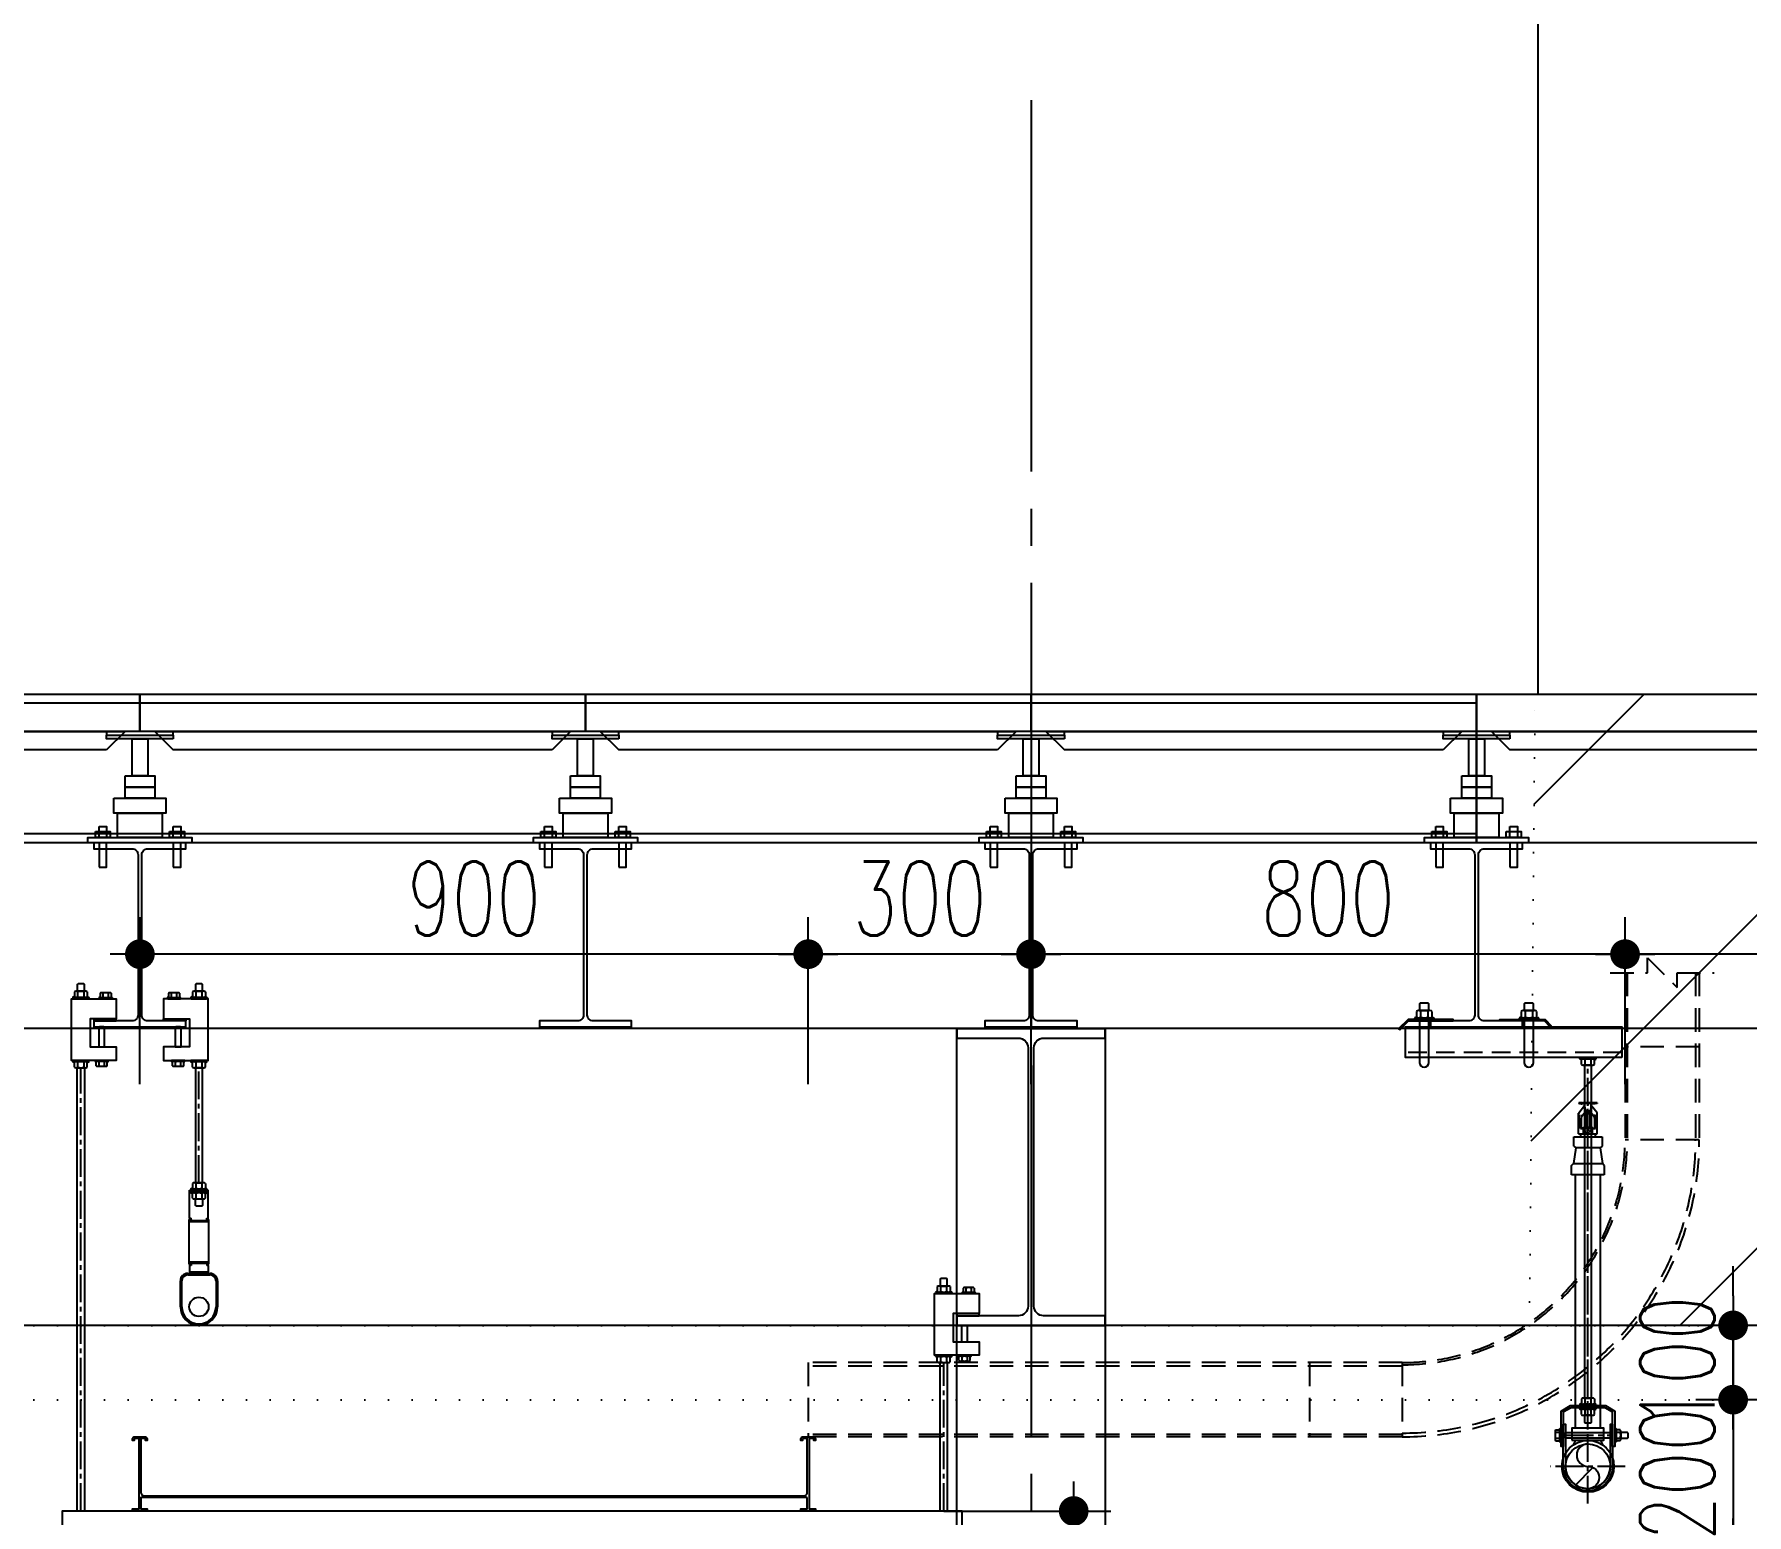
# Model space of a CAD drawing. Header units: millimetres. Extents: x -192235 to 515711, y 45168 to 947868.
# Drawn here: x 138858 to 141164, y 465595 to 467589 of the extents above; entities that cross this region are included whole.
import ezdxf
from ezdxf.enums import TextEntityAlignment as Align

# ---------------------------------------------------------------- set-up
doc = ezdxf.new("R2010")
doc.units = ezdxf.units.MM
doc.header["$LTSCALE"] = 1000
doc.header["$PDMODE"] = 1
for name, pattern in [('CENTER2', [1.125, 0.75, -0.125, 0.125, -0.125]), ('DOT2', [3.175, 0, -3.175]), ('HIDDEN', [0.375, 0.25, -0.125]), ('HIDDEN2', [4.7625, 3.175, -1.5875]), ('TPH12-SEC-@20-1$0$CENTERK0', [0.65, 0.5, -0.05, 0.05, -0.05]), ('TPH12-SEC-@20-1$0$CENTERK5', [6.916, 6.667, -0.083, 0.083, -0.083])]:
    doc.linetypes.add(name, pattern=pattern)
for name, color, linetype in [('0-LEVEL LINE', 4, 'DOT2'), ('0-tool', 1, 'Continuous'), ('E-POWER-CABL', 80, 'Continuous'), ('FS-EQ', 10, 'Continuous'), ('FS-LINE', 10, 'Continuous'), ('FS-Support-1', 2, 'Continuous'), ('Hook-up', 130, 'HIDDEN2'), ('LED-Light-L25', 7, 'Continuous'), ('LIGHTING', 2, 'Continuous'), ('LIGHTING-W', 7, 'Continuous'), ('M-DIM', 1, 'Continuous'), ('SM-SEC-Cm$0$SUPPORT', 2, 'Continuous'), ('SUPPORT', 2, 'Continuous'), ('TPH12-SEC-@20-1$0$H-SIN', 252, 'TPH12-SEC-@20-1$0$CENTERK5'), ('TPH12-SEC-@20-1$0$KABE1', 252, 'Continuous'), ('TPH12-SEC-@20-1$0$STEEL-NEDA', 252, 'Continuous'), ('TPH12-SEC-@20-1$0$STEEL2', 252, 'Continuous'), ('TPH12-SEC-@20-1$0$STEEL3', 252, 'Continuous'), ('TPH12-SEC-@20-1$0$SUGATA3', 252, 'Continuous'), ('WY-J-D', 2, 'Continuous'), ('WY-J-U', 2, 'Continuous'), ('YCD-Xfa-Sec-24$0$Raised Floor', 1, 'Continuous')]:
    doc.layers.add(name, color=color, linetype=linetype)
doc.styles.add('aa-txt', font='simplex.shx', dxfattribs={"width": 0.7, "bigfont": 'chineset.shx'})
doc.styles.add('ROMAND', font='romand', dxfattribs={"height": 5})
doc.dimstyles.new('50-DIM', dxfattribs={"dimscale": 50, "dimtxt": 2, "dimasz": 0.8, "dimexe": 1, "dimexo": 1, "dimgap": 0.5, "dimtad": 1, "dimdec": 0, "dimdsep": 46, "dimtxsty": 'aa-txt', "dimblk": 'DOT', "dimcen": 5, "dimclrd": 256, "dimclre": 256, "dimclrt": 256, "dimadec": 0, "dimazin": 0, "dimtfac": 1, "dimtdec": 0, "dimtix": 1, "dimtmove": 2, "dimatfit": 3, "dimldrblk": 'DOT', "dimfxl": 1, "dimtolj": 1, "dimtzin": 0, "dimarcsym": 0})

# ---------------------------------------------------------------- blocks, each defined once
blk = doc.blocks.new('TPH12-SEC-@20-1')
at = {"layer": 'TPH12-SEC-@20-1$0$H-SIN'}
blk.add_line((83854.8, 466700), (201769.6, 466700), dxfattribs=at)
at = {"layer": 'TPH12-SEC-@20-1$0$KABE1'}
blk.add_lwpolyline([(140800, 466700), (143200, 466700), (143200, 466500), (140800, 466500)], close=True, dxfattribs=at)
at = {"layer": 'TPH12-SEC-@20-1$0$STEEL-NEDA'}
for points in [[(139062, 466500), (138938, 466500), (138938, 466492), (138989.5, 466492, -0.414214), (138997.5, 466484), (138997.5, 466268, -0.414214), (138989.5, 466260), (138938, 466260), (138938, 466252), (139062, 466252), (139062, 466260), (139010.5, 466260, -0.414214), (139002.5, 466268), (139002.5, 466484, -0.414214), (139010.5, 466492), (139062, 466492)], [(139662, 466500), (139538, 466500), (139538, 466492), (139589.5, 466492, -0.414214), (139597.5, 466484), (139597.5, 466268, -0.414214), (139589.5, 466260), (139538, 466260), (139538, 466252), (139662, 466252), (139662, 466260), (139610.5, 466260, -0.414214), (139602.5, 466268), (139602.5, 466484, -0.414214), (139610.5, 466492), (139662, 466492)], [(140262, 466500), (140138, 466500), (140138, 466492), (140189.5, 466492, -0.414214), (140197.5, 466484), (140197.5, 466268, -0.414214), (140189.5, 466260), (140138, 466260), (140138, 466252), (140262, 466252), (140262, 466260), (140210.5, 466260, -0.414214), (140202.5, 466268), (140202.5, 466484, -0.414214), (140210.5, 466492), (140262, 466492)], [(140862, 466500), (140738, 466500), (140738, 466492), (140789.5, 466492, -0.414214), (140797.5, 466484), (140797.5, 466268, -0.414214), (140789.5, 466260), (140738, 466260), (140738, 466252), (140862, 466252), (140862, 466260), (140810.5, 466260, -0.414214), (140802.5, 466268), (140802.5, 466484, -0.414214), (140810.5, 466492), (140862, 466492)]]:
    blk.add_lwpolyline(points, format="xyb", close=True, dxfattribs=at)
at = {"layer": 'TPH12-SEC-@20-1$0$STEEL2'}
blk.add_lwpolyline([(140300, 466250), (140100, 466250), (140100, 466237), (140183, 466237, -0.414214), (140196, 466224), (140196, 465876, -0.414214), (140183, 465863), (140100, 465863), (140100, 465850), (140300, 465850), (140300, 465863), (140217, 465863, -0.414214), (140204, 465876), (140204, 466224, -0.414214), (140217, 466237), (140300, 466237)], format="xyb", close=True, dxfattribs=at)
at = {"layer": 'TPH12-SEC-@20-1$0$STEEL3', "linetype": 'TPH12-SEC-@20-1$0$CENTERK0'}
blk.add_line((140200, 467500), (140200, 462400), dxfattribs=at)
at = {"layer": 'TPH12-SEC-@20-1$0$STEEL3'}
for p, q in [((145000, 466250), (130000, 466250)), ((145000, 466250), (137200, 466250)), ((145000, 465850), (130000, 465850))]:
    blk.add_line(p, q, dxfattribs=at)
blk.add_lwpolyline([(140300, 463950), (140100, 463950), (140100, 466250), (140300, 466250)], close=True, dxfattribs=at)
at = {"layer": 'TPH12-SEC-@20-1$0$SUGATA3'}
for p, q in [((140800, 466688), (138400, 466688)), ((140800, 466512), (138400, 466512))]:
    blk.add_line(p, q, dxfattribs=at)
blk.add_lwpolyline([(138400, 466700), (140800, 466700), (140800, 466500), (138400, 466500)], close=True, dxfattribs=at)
blk = doc.blocks.new('DOT')
at = {"color": 0}
blk.add_line((-1, 0), (1, 0), dxfattribs=at)
at = {"color": 3, "const_width": 0.5}
blk.add_lwpolyline([(-0.25, 0, 1), (0.25, 0, 1)], format="xyb", close=True, dxfattribs=at)
blk = doc.blocks.new('*D182')
at = {"layer": 'DEFPOINTS', "color": 0, "transparency": 16777216}
for p in [(141370.5, 465750), (141145.5, 465550), (141370.5, 465550)]:
    blk.add_point(p, dxfattribs=at)
at = {"layer": 'M-DIM', "lineweight": -2, "transparency": 16777216}
for p, q in [((141145.5, 465790), (141145.5, 465830)), ((141320.5, 465750), (141095.5, 465750)), ((141145.5, 465750), (141145.5, 465550)), ((141320.5, 465550), (141095.5, 465550)), ((141145.5, 465510), (141145.5, 465470))]:
    blk.add_line(p, q, dxfattribs=at)
at = {"layer": 'M-DIM', "lineweight": -2, "transparency": 16777216, "xscale": 40, "yscale": 40, "zscale": 40}
for p, rotation in [((141145.5, 465750), 270), ((141145.5, 465550), 90)]:
    blk.add_blockref('DOT', p, dxfattribs=dict(at, rotation=rotation))
at = {"layer": 'M-DIM', "transparency": 16777216, "insert": (141070.5, 465650), "char_height": 100, "attachment_point": 5, "rotation": 90, "style": 'aa-txt'}
blk.add_mtext('\\A1;200', dxfattribs=at)
blk = doc.blocks.new('_Dot')
at = {"color": 0, "linetype": 'ByBlock', "lineweight": -2}
blk.add_line((-0.5, 0), (-1, 0), dxfattribs=at)
at = {"color": 0, "linetype": 'ByBlock', "const_width": 0.5}
blk.add_lwpolyline([(-0.25, 0, 1), (0.25, 0, 1)], format="xyb", close=True, dxfattribs=at)
blk = doc.blocks.new('*D183')
at = {"layer": 'DEFPOINTS', "color": 0, "transparency": 16777216}
for p in [(141370.5, 465850), (141145.5, 465750), (141370.5, 465750)]:
    blk.add_point(p, dxfattribs=at)
at = {"layer": 'M-DIM', "lineweight": -2, "transparency": 16777216}
for p, q in [((141145.5, 465890), (141145.5, 465930)), ((141320.5, 465850), (141095.5, 465850)), ((141145.5, 465850), (141145.5, 465750)), ((141320.5, 465750), (141095.5, 465750)), ((141145.5, 465710), (141145.5, 465670))]:
    blk.add_line(p, q, dxfattribs=at)
at = {"layer": 'M-DIM', "lineweight": -2, "transparency": 16777216, "xscale": 40, "yscale": 40, "zscale": 40}
for p, rotation in [((141145.5, 465850), 270), ((141145.5, 465750), 90)]:
    blk.add_blockref('DOT', p, dxfattribs=dict(at, rotation=rotation))
at = {"layer": 'M-DIM', "transparency": 16777216, "insert": (141070.5, 465800), "char_height": 100, "attachment_point": 5, "rotation": 90, "style": 'aa-txt'}
blk.add_mtext('\\A1;100', dxfattribs=at)
blk = doc.blocks.new('*D184')
at = {"layer": 'DEFPOINTS', "color": 0, "transparency": 16777216}
for p in [(141000, 466350), (141000, 466125), (141550, 466125)]:
    blk.add_point(p, dxfattribs=at)
at = {"layer": 'M-DIM', "lineweight": -2, "transparency": 16777216}
for p, q in [((141000, 466175), (141000, 466400)), ((141550, 466175), (141550, 466400)), ((141510, 466350), (141040, 466350))]:
    blk.add_line(p, q, dxfattribs=at)
at = {"layer": 'M-DIM', "lineweight": -2, "transparency": 16777216, "xscale": 40, "yscale": 40, "zscale": 40, "rotation": 180}
blk.add_blockref('DOT', (141000, 466350), dxfattribs=at)
at = {"layer": 'M-DIM', "lineweight": -2, "transparency": 16777216, "xscale": 40, "yscale": 40, "zscale": 40}
blk.add_blockref('DOT', (141550, 466350), dxfattribs=at)
at = {"layer": 'M-DIM', "transparency": 16777216, "insert": (141275, 466425), "char_height": 100, "attachment_point": 5, "style": 'aa-txt'}
blk.add_mtext('\\A1;550', dxfattribs=at)
blk = doc.blocks.new('*D198')
at = {"layer": 'DEFPOINTS', "color": 0, "transparency": 16777216}
for p in [(140200, 466350), (140200, 466125), (141000, 466125)]:
    blk.add_point(p, dxfattribs=at)
at = {"layer": 'M-DIM', "lineweight": -2, "transparency": 16777216}
for p, q in [((140200, 466175), (140200, 466400)), ((141000, 466175), (141000, 466400)), ((140960, 466350), (140240, 466350))]:
    blk.add_line(p, q, dxfattribs=at)
at = {"layer": 'M-DIM', "lineweight": -2, "transparency": 16777216, "xscale": 40, "yscale": 40, "zscale": 40, "rotation": 180}
blk.add_blockref('DOT', (140200, 466350), dxfattribs=at)
at = {"layer": 'M-DIM', "lineweight": -2, "transparency": 16777216, "xscale": 40, "yscale": 40, "zscale": 40}
blk.add_blockref('DOT', (141000, 466350), dxfattribs=at)
at = {"layer": 'M-DIM', "transparency": 16777216, "insert": (140600, 466425), "char_height": 100, "attachment_point": 5, "style": 'aa-txt'}
blk.add_mtext('\\A1;800', dxfattribs=at)
blk = doc.blocks.new('Nut-M10')
for p, q in [((-10.9, 1.5), (-10.9, 0.5)), ((-8.7, 2.8), (-10.6, 2)), ((-10.4, 2), (10.4, 2)), ((-10.4, 0), (10.4, 0)), ((-8.7, 9.2), (-8.7, 2.8)), ((6.5, 10), (-6.5, 10)), ((-4.3, 9.2), (-4.3, 2.8)), ((4.3, 2.8), (4.3, 9.2)), ((8.7, 9.2), (8.7, 2.8)), ((8.7, 2.8), (10.6, 2)), ((10.9, 1.5), (10.9, 0.5))]:
    blk.add_line(p, q)
for centre, radius, start, end in [((-10.4, 1.5), 0.5, 90, 180), ((-10.4, 0.5), 0.5, 180, 270), ((-6.5, 6.7), 3.33, 49.441, 130.559), ((-6.5, 5.3), 3.33, 229.441, 310.559), ((0, -2.1), 12.1, 69.065, 110.935), ((0, 14.1), 12.1, 249.065, 290.935), ((6.5, 6.7), 3.33, 49.441, 130.559), ((6.5, 5.3), 3.33, 229.441, 310.559), ((10.4, 1.5), 0.5, 0, 90), ((10.4, 0.5), 0.5, 270, 0)]:
    blk.add_arc(centre, radius, start, end)
blk = doc.blocks.new('Nut-M8')
for p, q in [((-8.9, 1.2), (-8.9, 0.4)), ((-7.5, 2.2), (-8.7, 1.5)), ((-8.5, 1.6), (8.6, 1.6)), ((-8.5, 0), (8.6, 0)), ((-7.5, 7.3), (-7.5, 2.2)), ((5.6, 8), (-5.6, 8)), ((-3.8, 7.3), (-3.8, 2.2)), ((3.8, 2.2), (3.8, 7.3)), ((7.5, 7.3), (7.5, 2.2)), ((7.5, 2.2), (8.7, 1.5)), ((9, 1.2), (9, 0.4))]:
    blk.add_line(p, q)
for centre, radius, start, end in [((-8.5, 1.2), 0.4, 90, 180), ((-8.5, 0.4), 0.4, 180, 270), ((-5.6, 5), 3.03, 51.7868, 128.2132), ((-5.6, 4.6), 3.03, 231.7868, 308.2132), ((0, -3.2), 11.2, 70.3471, 109.6529), ((0, 12.8), 11.2, 250.3471, 289.6529), ((5.6, 5), 3.03, 51.7868, 128.2132), ((5.6, 4.6), 3.03, 231.7868, 308.2132), ((8.6, 1.2), 0.4, 0, 90), ((8.6, 0.4), 0.4, 270, 0)]:
    blk.add_arc(centre, radius, start, end)
blk = doc.blocks.new('HG-S-l')
blk.add_lwpolyline([(-1.63, 5), (-1.73, 4.9), (-1.73, 4), (-0.77, 4), (-0.77, 4.9), (-0.87, 5)], close=True)
blk.add_lwpolyline([(0.5, 0.3), (0, 0.3), (0, -3.5), (3.5, -3.5), (3.5, -5.3), (-2.5, -5.3), (-2.5, 3), (3.5, 3), (3.5, 0.3), (0.5, 0.3), (0.5, 0), (3.5, 0), (3.5, 0.3)])
at = {"xscale": 0.1, "yscale": 0.1, "zscale": 0.1}
for name, p in [('Nut-M10', (-1.25, 3)), ('Nut-M8', (2.1, 3))]:
    blk.add_blockref(name, p, dxfattribs=at)
at = {"xscale": 0.1, "yscale": 0.1, "zscale": 0.1, "rotation": 180}
for name, p in [('Nut-M10', (-1.25, -5.3)), ('Nut-M8', (1.55, -5.3))]:
    blk.add_blockref(name, p, dxfattribs=at)
blk = doc.blocks.new('*D196')
at = {"layer": 'DEFPOINTS', "color": 0, "transparency": 16777216}
for p in [(139900, 466350), (139900, 466125), (140200, 466125)]:
    blk.add_point(p, dxfattribs=at)
at = {"layer": 'M-DIM', "lineweight": -2, "transparency": 16777216}
for p, q in [((139900, 466175), (139900, 466400)), ((140200, 466175), (140200, 466400)), ((140160, 466350), (139940, 466350))]:
    blk.add_line(p, q, dxfattribs=at)
at = {"layer": 'M-DIM', "lineweight": -2, "transparency": 16777216, "xscale": 40, "yscale": 40, "zscale": 40, "rotation": 180}
blk.add_blockref('DOT', (139900, 466350), dxfattribs=at)
at = {"layer": 'M-DIM', "lineweight": -2, "transparency": 16777216, "xscale": 40, "yscale": 40, "zscale": 40}
blk.add_blockref('DOT', (140200, 466350), dxfattribs=at)
at = {"layer": 'M-DIM', "transparency": 16777216, "insert": (140050, 466425), "char_height": 100, "attachment_point": 5, "style": 'aa-txt'}
blk.add_mtext('\\A1;300', dxfattribs=at)
blk = doc.blocks.new('*D197')
at = {"layer": 'DEFPOINTS', "color": 0, "transparency": 16777216}
for p in [(139000, 466350), (139000, 466125), (139900, 466125)]:
    blk.add_point(p, dxfattribs=at)
at = {"layer": 'M-DIM', "lineweight": -2, "transparency": 16777216}
for p, q in [((139000, 466175), (139000, 466400)), ((139900, 466175), (139900, 466400)), ((139860, 466350), (139040, 466350))]:
    blk.add_line(p, q, dxfattribs=at)
at = {"layer": 'M-DIM', "lineweight": -2, "transparency": 16777216, "xscale": 40, "yscale": 40, "zscale": 40, "rotation": 180}
blk.add_blockref('DOT', (139000, 466350), dxfattribs=at)
at = {"layer": 'M-DIM', "lineweight": -2, "transparency": 16777216, "xscale": 40, "yscale": 40, "zscale": 40}
blk.add_blockref('DOT', (139900, 466350), dxfattribs=at)
at = {"layer": 'M-DIM', "transparency": 16777216, "insert": (139450, 466425), "char_height": 100, "attachment_point": 5, "style": 'aa-txt'}
blk.add_mtext('\\A1;900', dxfattribs=at)
blk = doc.blocks.new('*D200')
at = {"layer": 'DEFPOINTS', "color": 0, "transparency": 16777216}
for p in [(140032.5, 465600), (140032.5, 463950), (140257.5, 463950)]:
    blk.add_point(p, dxfattribs=at)
at = {"layer": 'M-DIM', "lineweight": -2, "transparency": 16777216}
for p, q in [((140082.5, 465600), (140307.5, 465600)), ((140257.5, 465560), (140257.5, 463990)), ((140082.5, 463950), (140307.5, 463950))]:
    blk.add_line(p, q, dxfattribs=at)
at = {"layer": 'M-DIM', "lineweight": -2, "transparency": 16777216, "xscale": 40, "yscale": 40, "zscale": 40}
for p, rotation in [((140257.5, 465600), 90), ((140257.5, 463950), 270)]:
    blk.add_blockref('DOT', p, dxfattribs=dict(at, rotation=rotation))
at = {"layer": 'M-DIM', "transparency": 16777216, "insert": (140182.5, 464775), "char_height": 100, "attachment_point": 5, "rotation": 90, "style": 'aa-txt'}
blk.add_mtext('\\A1;1650', dxfattribs=at)
blk = doc.blocks.new('SP-H-1')
at = {"layer": 'FS-EQ'}
for p, q in [((-1.24, 8.35), (-0.45, 9.3)), ((-1.21, 9.66), (-1.21, 9.57)), ((-1.21, 9.66), (-1.13, 9.66)), ((-1.21, 9.57), (-1.13, 9.57)), ((-1.13, 9.66), (-1.13, 9.57)), ((-1.13, 9.63), (-1.13, 9.57)), ((-0.99, 9.62), (-0.77, 9.61)), ((-0.99, 9.62), (-0.99, 9.53)), ((-0.99, 9.53), (-0.77, 9.52)), ((-0.83, 9.7), (0.83, 9.7)), ((-0.77, 9.61), (-0.77, 9.52)), ((-0.62, 9.61), (-0.35, 9.61)), ((-0.62, 9.61), (-0.62, 9.52)), ((-0.62, 9.52), (-0.35, 9.52)), ((-0.35, 9.61), (-0.35, 9.52)), ((-0.14, 9.6), (-0.13, 9.66)), ((-0.14, 9.61), (0.14, 9.61)), ((-0.14, 9.61), (-0.14, 9.52)), ((-0.14, 9.52), (0.14, 9.52)), ((0.14, 9.6), (0.13, 9.66)), ((0.14, 9.61), (0.14, 9.52)), ((0.35, 9.61), (0.35, 9.52)), ((0.62, 9.61), (0.35, 9.61)), ((0.62, 9.52), (0.35, 9.52)), ((1.24, 8.35), (0.45, 9.3)), ((0.62, 9.61), (0.62, 9.52)), ((0.99, 9.62), (0.77, 9.61)), ((0.77, 9.61), (0.77, 9.52)), ((0.99, 9.53), (0.77, 9.52)), ((0.99, 9.62), (0.99, 9.53)), ((1.13, 9.66), (1.13, 9.57)), ((1.22, 9.66), (1.13, 9.66)), ((1.13, 9.63), (1.13, 9.57)), ((1.22, 9.57), (1.13, 9.57)), ((1.22, 9.66), (1.22, 9.57)), ((1.22, 9.6), (1.22, 9.57)), ((-1.25, 5.5), (-1.25, 8.29)), ((-1.02, 6.2), (-1.24, 8.25)), ((-0.9, 8.07), (-0.9, 6.2)), ((-0.3, 8.55), (-0.79, 7.9)), ((-0.32, 8.6), (0.32, 8.6)), ((-0.3, 8.55), (0.3, 8.55)), ((-0.25, 8.16), (-0.25, 6.4)), ((0.25, 8.16), (0.25, 6.4)), ((0.3, 8.55), (0.79, 7.9)), ((0.9, 8.1), (0.9, 6.2)), ((1.03, 6.2), (1.24, 8.25)), ((1.25, 5.5), (1.25, 8.29)), ((-1.9, 5.1), (1.9, 5.1)), ((-1.25, 5.5), (1.25, 5.5)), ((-1.02, 6.2), (1.03, 6.2)), ((-0.6, 5.5), (-0.6, 6.4)), ((-0.6, 6.4), (0.6, 6.4)), ((0.6, 5.5), (0.6, 6.4))]:
    blk.add_line(p, q, dxfattribs=at)
for centre, radius, start, end in [((-0.93, 8.75), 0.955, 84.0829, 107.6622), ((-0.92, 9.1), 0.592, 87.634, 110.8646), ((-0.74, 9.01), 0.681, 107.7143, 125.0736), ((-0.75, 9.26), 0.433, 91.8537, 123.1257), ((-0.83, 9.35), 0.347, 78.6251, 99.8563), ((-0.49, 9.38), 0.315, 104.4487, 153.9759), ((-0.6, 9.46), 0.226, 88.1263, 139.7268), ((-0.46, 9.49), 0.204, 100.0382, 141.9173), ((-0.56, 8.91), 0.784, 84.9677, 92.2638), ((2.27, 9.44), 2.72, 178.7323, 199.1653), ((-0.26, 9.6), 0.0861, 105.0543, 169.5675), ((-0.09, 9.48), 0.262, 131.7568, 170.5499), ((-0.23, 9.53), 0.161, 53.7998, 110.9693), ((-0.21, 9.56), 0.123, 53.4161, 115.819), ((0.23, 9.53), 0.161, 69.0307, 126.2002), ((0.21, 9.56), 0.123, 64.181, 126.5839), ((0.09, 9.48), 0.262, 9.4501, 48.2432), ((0.26, 9.6), 0.0861, 10.4325, 74.9457), ((-2.27, 9.44), 2.72, 340.8347, 1.2677), ((0.56, 8.91), 0.784, 87.7362, 95.0323), ((0.46, 9.49), 0.204, 38.0827, 79.9618), ((0.49, 9.38), 0.315, 26.0241, 75.5513), ((0.6, 9.46), 0.226, 40.2732, 91.8737), ((0.83, 9.35), 0.347, 80.1437, 101.3749), ((0.75, 9.26), 0.433, 56.8743, 88.1463), ((0.93, 8.75), 0.955, 72.3378, 95.9171), ((0.92, 9.1), 0.592, 69.1354, 92.366), ((0.74, 9.01), 0.681, 54.9264, 72.2857), ((-1.11, 8.29), 0.139, 157.0298, 197.1193), ((-0.51, 7.64), 0.388, 136.5249, 182.9908), ((0, 8.12), 0.254, 10.4828, 169.5172), ((-0.03, 8.43), 0.184, 139.0501, 221.9684), ((0.03, 8.43), 0.184, 318.6569, 40.9499), ((0.51, 7.64), 0.388, 357.0092, 43.4751), ((1.11, 8.29), 0.139, 342.8807, 22.9702), ((-1.24, 5.27), 0.303, 326.9119, 50.7686), ((1.33, 5.25), 0.371, 138.0713, 204.2482)]:
    blk.add_arc(centre, radius, start, end, dxfattribs=at)
at = {"layer": 'FS-LINE'}
for p, q in [((-1.9, 3.85), (-1.9, 5.1)), ((-1.9, 5.1), (1.9, 5.1)), ((1.9, 5.1), (1.9, 3.85)), ((-1.65, 3.6), (-1.95, 1.5)), ((-1.9, 3.85), (-1.65, 3.6)), ((1.9, 3.85), (1.65, 3.6)), ((1.65, 3.6), (1.95, 1.5)), ((-2.2, 1.25), (-1.95, 1.5)), ((-2.2, 0), (-2.2, 1.25)), ((2.2, 0), (-2.2, 0)), ((2.2, 1.25), (1.95, 1.5)), ((2.2, 1.25), (2.2, 0))]:
    blk.add_line(p, q, dxfattribs=at)
for points in [[(1.65, 3.6), (-1.65, 3.6)], [(-1.95, 1.5), (1.95, 1.5)]]:
    blk.add_lwpolyline(points, dxfattribs=at)
at = {"layer": 'FS-EQ', "style": 'ROMAND'}
blk.add_text('V27', height=0.35, rotation=180, dxfattribs=at).set_placement((0.01, 5.84), align=Align.MIDDLE)
blk = doc.blocks.new('Nut-M12')
for p, q in [((-13, 1.8), (-13, 0.6)), ((-10.4, 3.3), (-12.6, 2.3)), ((-12.4, 2.4), (12.4, 2.4)), ((-12.4, 0), (12.4, 0)), ((-10.4, 11), (-10.4, 3.3)), ((7.8, 12), (-7.8, 12)), ((-5.2, 11), (-5.2, 3.3)), ((5.2, 3.3), (5.2, 11)), ((10.4, 11), (10.4, 3.3)), ((10.4, 3.3), (12.6, 2.3)), ((13, 1.8), (13, 0.6))]:
    blk.add_line(p, q)
for centre, radius, start, end in [((-12.4, 1.8), 0.6, 90, 180), ((-12.4, 0.6), 0.6, 180, 270), ((-7.8, 8), 4.03, 49.8296, 130.1704), ((-7.8, 6.4), 4.03, 229.8296, 310.1704), ((0, -2.7), 14.7, 69.2784, 110.7216), ((0, 17.1), 14.7, 249.2784, 290.7216), ((7.8, 8), 4.03, 49.8296, 130.1704), ((7.8, 6.4), 4.03, 229.8296, 310.1704), ((12.4, 1.8), 0.6, 0, 90), ((12.4, 0.6), 0.6, 270, 0)]:
    blk.add_arc(centre, radius, start, end)
blk = doc.blocks.new('FS-L25-R-150')
at = {"layer": 'FS-LINE'}
h = blk.add_hatch(dxfattribs=at)
h.set_pattern_fill('ANSI31', color=1, scale=15, style=0)
h.set_pattern_definition([(45, (139978.326, 401638.76), (-33.67596, 33.67596), [])])
edge = h.paths.add_edge_path()
edge.add_arc((175750, 465660.2), 30.2, 90, 270)
edge.add_arc((175750, 465645.1), 15.1, 270, 450)
edge.add_arc((175750, 465675.2), 15.1, 90, 270, ccw=False)
at = {"layer": 'FS-LINE', "color": 1, "linetype": 'CENTER2', "ltscale": 0.05}
for p, q in [((175750, 465710.3), (175750, 466150)), ((175750, 465610), (175750, 465710.3)), ((175800.2, 465660.2), (175699.8, 465660.2))]:
    blk.add_line(p, q, dxfattribs=at)
at = {"layer": 'FS-LINE'}
for p, q in [((175733.3, 465711.5), (175733.3, 466053)), ((175766.7, 465711.5), (175766.7, 466053)), ((175733.3, 465695.5), (175730.3, 465689)), ((175766.7, 465695.5), (175769.7, 465689))]:
    blk.add_line(p, q, dxfattribs=at)
blk.add_lwpolyline([(175728.5, 465695.5), (175771.5, 465695.5), (175771.5, 465711.5), (175728.5, 465711.5)], close=True, dxfattribs=at)
blk.add_lwpolyline([(175750, 465690.3, 1), (175750, 465660.2, -1), (175750, 465630, -1)], format="xyb", close=True, dxfattribs=at)
for radius in [35, 30.2]:
    blk.add_circle((175750, 465660.2), radius, dxfattribs=at)
at = {"layer": 'FS-Support-1', "linetype": 'HIDDEN', "ltscale": 0.1}
blk.add_line((175795.5, 466217.7), (175504.5, 466217.7), dxfattribs=at)
at = {"layer": 'FS-Support-1', "linetype": 'CENTER2', "ltscale": 0.05}
blk.add_line((175750, 465752), (175750, 466200.7), dxfattribs=at)
at = {"layer": 'FS-Support-1'}
for points in [[(175496.5, 466248), (175508.5, 466260), (175568.5, 466260), (175568.5, 466262), (175507.7, 466262), (175495.1, 466249.4), (175496.5, 466248)], [(175699.2, 466252.2), (175691.5, 466260), (175631.5, 466260), (175631.5, 466262), (175692.3, 466262), (175700.6, 466253.7), (175699.2, 466252.2)]]:
    blk.add_lwpolyline(points, dxfattribs=at)
at = {"layer": 'FS-Support-1', "ltscale": 0.1}
blk.add_lwpolyline([(175795.5, 466210.7), (175504.5, 466210.7), (175504.5, 466252), (175795.5, 466252)], close=True, dxfattribs=at)
at = {"layer": 'FS-Support-1'}
for points in [[(175535.8, 466204.3), (175535.8, 466260), (175523.1, 466260), (175523.1, 466204.3, 1)], [(175676.8, 466204.3), (175676.8, 466260), (175664.1, 466260), (175664.1, 466204.3, 1)]]:
    blk.add_lwpolyline(points, format="xyb", close=True, dxfattribs=at)
blk.add_lwpolyline([(175745.2, 465752), (175754.8, 465752), (175754.8, 466200.7), (175745.2, 466200.7)], close=True, dxfattribs=at)
at = {"layer": 'SUPPORT', "linetype": 'CENTER2', "ltscale": 0.05}
blk.add_line((175719.8, 465702), (175780.2, 465702), dxfattribs=at)
at = {"layer": 'SUPPORT'}
for points in [[(175524.1, 466284), (175523.1, 466283), (175523.1, 466274), (175535.8, 466274), (175535.8, 466283), (175534.8, 466284)], [(175665.1, 466284), (175664.1, 466283), (175664.1, 466274), (175676.8, 466274), (175676.8, 466283), (175675.8, 466284)], [(175772.8, 465739), (175727.2, 465739), (175716.8, 465733), (175716.8, 465687), (175713.8, 465687), (175713.8, 465734.7), (175726.4, 465742), (175773.6, 465742), (175786.2, 465734.7), (175786.2, 465687), (175783.2, 465687), (175783.2, 465733)], [(175753.8, 465719), (175754.8, 465720), (175754.8, 465729), (175745.2, 465729), (175745.2, 465720), (175746.2, 465719)], [(175719.8, 465698.1), (175719.8, 465706), (175780.2, 465706), (175780.2, 465698.1)], [(175804.2, 465705), (175803.2, 465706), (175794.2, 465706), (175794.2, 465698.1), (175803.2, 465698.1), (175804.2, 465699.1)]]:
    blk.add_lwpolyline(points, close=True, dxfattribs=at)
blk.add_lwpolyline([(175783.2, 465660.2, -1), (175716.8, 465660.2), (175716.8, 465717), (175719.8, 465717), (175719.8, 465660.2, 1), (175780.2, 465660.2), (175780.2, 465717), (175783.2, 465717)], format="xyb", close=True, dxfattribs=at)
at = {"layer": 'FS-LINE', "xscale": 10, "yscale": 10, "zscale": 10}
blk.add_blockref('SP-H-1', (175750, 466053), dxfattribs=at)
at = {"layer": 'SUPPORT'}
for name, p in [('Nut-M12', (175529.5, 466262)), ('Nut-M12', (175670.5, 466262)), ('Nut-M10', (175750, 465742))]:
    blk.add_blockref(name, p, dxfattribs=at)
for name, p, rotation in [('Nut-M10', (175750, 466210.7), 180), ('Nut-M10', (175750, 465739), 180), ('Nut-M8', (175713.8, 465702), 90), ('Nut-M8', (175786.2, 465702), 270)]:
    blk.add_blockref(name, p, dxfattribs=dict(at, rotation=rotation))
blk = doc.blocks.new('SP-L25-25')
at = {"layer": 'FS-LINE'}
blk.add_blockref('FS-L25-R-150', (-34800, 0), dxfattribs=at)
blk = doc.blocks.new('YCD-Xfa-Sec-24')
at = {"layer": 'YCD-Xfa-Sec-24$0$Raised Floor'}
for points in [[(569200, 396700), (568600, 396700), (568600, 396650), (569200, 396650)], [(569800, 396700), (569200, 396700), (569200, 396650), (569800, 396650)], [(570400, 396700), (569800, 396700), (569800, 396650), (570400, 396650)], [(571000, 396700), (570400, 396700), (570400, 396650), (571000, 396650)], [(571600, 396700), (571000, 396700), (571000, 396650), (571600, 396650)], [(568645, 396625), (569155, 396625), (569180, 396650), (568620, 396650)], [(569155, 396650), (569245, 396650), (569245, 396645), (569155, 396645)], [(569155, 396640), (569245, 396640), (569245, 396645), (569155, 396645)], [(569210.5, 396640), (569189.5, 396640), (569189.5, 396590), (569210.5, 396590)], [(569245, 396625), (569755, 396625), (569780, 396650), (569220, 396650)], [(569755, 396650), (569845, 396650), (569845, 396645), (569755, 396645)], [(569755, 396640), (569845, 396640), (569845, 396645), (569755, 396645)], [(569810.5, 396640), (569789.5, 396640), (569789.5, 396590), (569810.5, 396590)], [(569845, 396625), (570355, 396625), (570380, 396650), (569820, 396650)], [(570355, 396650), (570445, 396650), (570445, 396645), (570355, 396645)], [(570355, 396640), (570445, 396640), (570445, 396645), (570355, 396645)], [(570410.5, 396640), (570389.5, 396640), (570389.5, 396590), (570410.5, 396590)], [(570445, 396625), (570955, 396625), (570980, 396650), (570420, 396650)], [(570955, 396650), (571045, 396650), (571045, 396645), (570955, 396645)], [(570955, 396640), (571045, 396640), (571045, 396645), (570955, 396645)], [(571010.5, 396640), (570989.5, 396640), (570989.5, 396590), (571010.5, 396590)], [(571045, 396625), (571555, 396625), (571580, 396650), (571020, 396650)], [(569220, 396590), (569180, 396590), (569180, 396575), (569220, 396575)], [(569820, 396590), (569780, 396590), (569780, 396575), (569820, 396575)], [(570420, 396590), (570380, 396590), (570380, 396575), (570420, 396575)], [(571020, 396590), (570980, 396590), (570980, 396575), (571020, 396575)], [(569220, 396575), (569180, 396575), (569180, 396560), (569220, 396560)], [(569820, 396575), (569780, 396575), (569780, 396560), (569820, 396560)], [(570420, 396575), (570380, 396575), (570380, 396560), (570420, 396560)], [(571020, 396575), (570980, 396575), (570980, 396560), (571020, 396560)], [(569235, 396560), (569165, 396560), (569165, 396540), (569235, 396540)], [(569230, 396540), (569170, 396540), (569170, 396507), (569230, 396507)], [(569835, 396560), (569765, 396560), (569765, 396540), (569835, 396540)], [(569830, 396540), (569770, 396540), (569770, 396507), (569830, 396507)], [(570435, 396560), (570365, 396560), (570365, 396540), (570435, 396540)], [(570430, 396540), (570370, 396540), (570370, 396507), (570430, 396507)], [(571035, 396560), (570965, 396560), (570965, 396540), (571035, 396540)], [(571030, 396540), (570970, 396540), (570970, 396507), (571030, 396507)], [(569160, 396515), (569140, 396515), (569140, 396507), (569160, 396507)], [(569155, 396522), (569145, 396522), (569145, 396507), (569155, 396507)], [(569260, 396515), (569240, 396515), (569240, 396507), (569260, 396507)], [(569255, 396522), (569245, 396522), (569245, 396507), (569255, 396507)], [(569760, 396515), (569740, 396515), (569740, 396507), (569760, 396507)], [(569755, 396522), (569745, 396522), (569745, 396507), (569755, 396507)], [(569860, 396515), (569840, 396515), (569840, 396507), (569860, 396507)], [(569855, 396522), (569845, 396522), (569845, 396507), (569855, 396507)], [(570360, 396515), (570340, 396515), (570340, 396507), (570360, 396507)], [(570355, 396522), (570345, 396522), (570345, 396507), (570355, 396507)], [(570460, 396515), (570440, 396515), (570440, 396507), (570460, 396507)], [(570455, 396522), (570445, 396522), (570445, 396507), (570455, 396507)], [(570960, 396515), (570940, 396515), (570940, 396507), (570960, 396507)], [(570955, 396522), (570945, 396522), (570945, 396507), (570955, 396507)], [(571060, 396515), (571040, 396515), (571040, 396507), (571060, 396507)], [(571055, 396522), (571045, 396522), (571045, 396507), (571055, 396507)], [(569130, 396500), (569270, 396500), (569270, 396507), (569130, 396507)], [(569155, 396467), (569145, 396467), (569145, 396500), (569155, 396500)], [(569255, 396467), (569245, 396467), (569245, 396500), (569255, 396500)], [(569730, 396500), (569870, 396500), (569870, 396507), (569730, 396507)], [(569755, 396467), (569745, 396467), (569745, 396500), (569755, 396500)], [(569855, 396467), (569845, 396467), (569845, 396500), (569855, 396500)], [(570330, 396500), (570470, 396500), (570470, 396507), (570330, 396507)], [(570355, 396467), (570345, 396467), (570345, 396500), (570355, 396500)], [(570455, 396467), (570445, 396467), (570445, 396500), (570455, 396500)], [(570930, 396500), (571070, 396500), (571070, 396507), (570930, 396507)], [(570955, 396467), (570945, 396467), (570945, 396500), (570955, 396500)], [(571055, 396467), (571045, 396467), (571045, 396500), (571055, 396500)]]:
    blk.add_lwpolyline(points, close=True, dxfattribs=at)
blk = doc.blocks.new('HG-S-r')
blk.add_lwpolyline([(0.87, 5), (0.77, 4.9), (0.77, 4), (1.73, 4), (1.73, 4.9), (1.63, 5)], close=True)
blk.add_lwpolyline([(-0.5, 0.3), (0, 0.3), (0, -3.5), (-3.5, -3.5), (-3.5, -5.3), (2.5, -5.3), (2.5, 3), (-3.5, 3), (-3.5, 0.3), (-0.5, 0.3), (-0.5, 0), (-3.5, 0), (-3.5, 0.3)])
at = {"xscale": 0.1, "yscale": 0.1, "zscale": 0.1}
for name, p in [('Nut-M8', (-2.1, 3)), ('Nut-M10', (1.25, 3))]:
    blk.add_blockref(name, p, dxfattribs=at)
at = {"xscale": 0.1, "yscale": 0.1, "zscale": 0.1, "rotation": 180}
for name, p in [('Nut-M8', (-1.55, -5.3)), ('Nut-M10', (1.25, -5.3))]:
    blk.add_blockref(name, p, dxfattribs=at)
blk = doc.blocks.new('WY-J-U')
at = {"layer": 'WY-J-U'}
for p, q in [((-12.5, 42), (12.5, 42)), ((-12.5, 4.5), (-12.5, 42)), ((-12.5, 40.5), (12.5, 40.5)), ((12.5, 4.5), (12.5, 42)), ((-12.5, 4.5), (-10.5, 4.5)), ((-12.5, 1.5), (12.5, 1.5)), ((-12.5, 0), (-12.5, 1.5)), ((-12.5, 0), (12.5, 0)), ((-10.5, 1.5), (-10.5, 4.5)), ((10.5, 1.5), (10.5, 4.5)), ((10.5, 4.5), (12.5, 4.5)), ((12.5, 0), (12.5, 1.5))]:
    blk.add_line(p, q, dxfattribs=at)
blk = doc.blocks.new('LED-38W-W')
blk.add_circle((0, -45), 13)
at = {"layer": 'LIGHTING-W'}
for p, q in [((-15, 0), (15, 0)), ((-25, -45), (-25, -10)), ((-23, -45), (-23, -10)), ((-15, -2), (15, -2)), ((23, -10), (23, -45)), ((25, -10), (25, -45))]:
    blk.add_line(p, q, dxfattribs=at)
for centre, radius, start, end in [((-15, -10), 10, 90, 180), ((15, -10), 10, 0, 90), ((-15, -10), 8, 90, 180), ((15, -10), 8, 0, 90), ((0, -45), 25, 180, 0), ((0, -45), 23, 180, 0)]:
    blk.add_arc(centre, radius, start, end, dxfattribs=at)
blk = doc.blocks.new('Wireway-27x60')
at = {"layer": 'LIGHTING'}
for p, q in [((-13.5, 57.5), (-13.5, -2.5)), ((-10.5, 57.5), (-13.5, 57.5)), ((-13.5, 55), (13.5, 55)), ((-10.5, 56.5), (-12.5, 56.5)), ((-12.5, 56.5), (-12.5, 55)), ((-10.5, 57.5), (-10.5, 56.5)), ((13.5, 57.5), (10.5, 57.5)), ((10.5, 56.5), (10.5, 57.5)), ((12.5, 56.5), (10.5, 56.5)), ((12.5, 55), (12.5, 56.5)), ((13.5, -2.5), (13.5, 57.5)), ((-13.5, 0), (13.5, 0)), ((-12.5, 0), (-12.5, -1.5)), ((12.5, -1.5), (12.5, 0)), ((-13.5, -2.5), (-10.5, -2.5)), ((-12.5, -1.5), (-10.5, -1.5)), ((-10.5, -1.5), (-10.5, -2.5)), ((10.5, -1.5), (12.5, -1.5)), ((10.5, -2.5), (10.5, -1.5)), ((10.5, -2.5), (13.5, -2.5))]:
    blk.add_line(p, q, dxfattribs=at)
blk = doc.blocks.new('WY-J-D')
at = {"layer": 'WY-J-D'}
for p, q in [((12.5, 0), (-12.5, 0)), ((-12.5, 0), (-12.5, -1.5)), ((12.5, -1.5), (-12.5, -1.5)), ((-12.5, -4.5), (-12.5, -15)), ((-10.5, -4.5), (-12.5, -4.5)), ((12.5, -13.5), (-12.5, -13.5)), ((12.5, -15), (-12.5, -15)), ((-10.5, -1.5), (-10.5, -4.5)), ((10.5, -1.5), (10.5, -4.5)), ((12.5, -4.5), (10.5, -4.5)), ((12.5, 0), (12.5, -1.5)), ((12.5, -4.5), (12.5, -15))]:
    blk.add_line(p, q, dxfattribs=at)
blk = doc.blocks.new('LED-Light-L25')
at = {"layer": 'SM-SEC-Cm$0$SUPPORT'}
blk.add_lwpolyline([(139074.7375, 466042), (139084.2625, 466042), (139084.2625, 466197), (139074.7375, 466197)], close=True, dxfattribs=at)
at = {"layer": 'SUPPORT', "linetype": 'CENTER2', "ltscale": 0.05}
blk.add_line((139079.5, 466042), (139079.5, 466197), dxfattribs=at)
at = {"layer": 'SUPPORT'}
for points in [[(139048.53025, 466252), (139047.53025, 466251), (139047.53025, 466225), (139055.46975, 466225), (139055.46975, 466251), (139054.46975, 466252)], [(139075.7375, 466010.5), (139074.7375, 466011.5), (139074.7375, 466020.5), (139084.2625, 466020.5), (139084.2625, 466011.5), (139083.2625, 466010.5)]]:
    blk.add_lwpolyline(points, close=True, dxfattribs=at)
for name, p in [('WY-J-U', (139079.5, 465990)), ('Wireway-27x60', (139079.5, 465935)), ('WY-J-D', (139079.5, 465935)), ('LED-38W-W', (139079.5, 465920))]:
    blk.add_blockref(name, p)
at = {"layer": 'SUPPORT', "xscale": 10, "yscale": 10, "zscale": 10}
blk.add_blockref('HG-S-r', (139067, 466260), dxfattribs=at)
at = {"layer": 'SUPPORT'}
blk.add_blockref('Nut-M10', (139079.5, 466032), dxfattribs=at)
at = {"layer": 'SUPPORT', "rotation": 180}
blk.add_blockref('Nut-M10', (139079.5, 466030.5), dxfattribs=at)
blk = doc.blocks.new('Lighting-L25-25')
at = {"layer": 'LED-Light-L25'}
blk.add_blockref('LED-Light-L25', (0, 0), dxfattribs=at)

msp = doc.modelspace()

# ---------------------------------------------------------------- block references
msp.add_blockref('TPH12-SEC-@20-1', (0, 0))

# ---------------------------------------------------------------- next in the draw order: hatches: boundary and pattern name
at = {"layer": '0-LEVEL LINE', "ltscale": 0.01}
h = msp.add_hatch(dxfattribs=at)
h.set_pattern_fill('ANSI31', color=256, scale=100)
h.set_pattern_definition([(45, (32637.8, -6e-11), (-224.5064, 224.5064), [])])
h.paths.add_polyline_path([(140878.76082, 466700), (143044.91082, 466700), (143041.08918, 465850), (140871.19871, 465850)])

# ---------------------------------------------------------------- next in the draw order: linework, layer by layer
for p, q in [((100000, 465850), (190000, 465850)), ((100000, 465750), (190000, 465750))]:
    msp.add_line(p, q, dxfattribs=at)
msp.add_lwpolyline([(140878.76082, 466700), (143044.91082, 466700), (143041.08918, 465850), (140871.19871, 465850)], close=True, dxfattribs=at)
at = {"layer": '0-tool'}
msp.add_lwpolyline([(137765, 466700), (140883, 466700), (140883, 469500), (137765, 469500)], close=True, dxfattribs=at)
at = {"layer": 'E-POWER-CABL'}
msp.add_lwpolyline([(139898.8, 465618.4), (139001.2, 465618.4), (139001.2, 465603), (139010, 465603), (139010, 465600), (138990, 465600), (138990, 465603), (138998.8, 465603), (138998.8, 465697.6), (138993.4, 465697.6, 0.4142135624), (138992.4, 465696.6), (138992.4, 465695), (138990, 465695), (138990, 465696.6, -0.4142135624), (138993.4, 465700), (139006.6, 465700, -0.4142135624), (139010, 465696.6), (139010, 465695), (139007.6, 465695), (139007.6, 465696.6, 0.4142135624), (139006.6, 465697.6), (139001.2, 465697.6), (139001.2, 465625.4, 0.4142135624), (139006.2, 465620.4), (139893.8, 465620.4, 0.4142135624), (139898.8, 465625.4), (139898.8, 465697.6), (139893.4, 465697.6, 0.4142135624), (139892.4, 465696.6), (139892.4, 465695), (139890, 465695), (139890, 465696.6, -0.4142135624), (139893.4, 465700), (139906.6, 465700, -0.4142135624), (139910, 465696.6), (139910, 465695), (139907.6, 465695), (139907.6, 465696.6, 0.4142135624), (139906.6, 465697.6), (139901.2, 465697.6), (139901.2, 465603), (139910, 465603), (139910, 465600), (139890, 465600), (139890, 465603), (139898.8, 465603)], format="xyb", close=True, dxfattribs=at)
at = {"layer": 'Hook-up', "ltscale": 0.01}
for p, q in [((141000, 466325), (141000, 466100)), ((141003, 466325), (141003, 466100)), ((141095, 466325), (141095, 466100)), ((141100, 466325), (141100, 466100)), ((141100, 466225), (141000, 466225)), ((141100, 466100), (141000, 466100)), ((140700, 465800), (139900, 465800)), ((139900, 465800), (139900, 465700)), ((140700, 465795), (139900, 465795)), ((140575, 465800), (140575, 465700)), ((140700, 465800), (140700, 465700)), ((140700, 465703), (139900, 465703)), ((140700, 465700), (139900, 465700))]:
    msp.add_line(p, q, dxfattribs=at)
msp.add_lwpolyline([(140980, 466325), (141030, 466325), (141030, 466345), (141070, 466305), (141070, 466325), (141120, 466325)], dxfattribs=at)
for radius in [300, 400, 395, 303]:
    msp.add_arc((140700, 466100), radius, 270, 0, dxfattribs=at)
at = {"layer": 'SM-SEC-Cm$0$SUPPORT'}
for points in [[(138925.2625, 465600), (138915.7375, 465600), (138915.7375, 466197), (138925.2625, 466197)], [(140087.2625, 465600), (140077.7375, 465600), (140077.7375, 465800), (140087.2625, 465800)]]:
    msp.add_lwpolyline(points, close=True, dxfattribs=at)
at = {"layer": 'SUPPORT', "linetype": 'CENTER2', "ltscale": 0.05}
for p, q in [((138920.5, 465600), (138920.5, 466197)), ((140082.5, 465600), (140082.5, 465800))]:
    msp.add_line(p, q, dxfattribs=at)
at = {"layer": 'SUPPORT'}
for points in [[(138945.53025, 466252), (138944.53025, 466251), (138944.53025, 466225), (138952.46975, 466225), (138952.46975, 466251), (138951.46975, 466252)], [(140107.53025, 465850), (140106.53025, 465849), (140106.53025, 465828), (140114.46975, 465828), (140114.46975, 465849), (140113.46975, 465850)], [(140107.5, 465600), (138895.5, 465600), (138895.5, 465558.725), (140107.5, 465558.725)]]:
    msp.add_lwpolyline(points, close=True, dxfattribs=at)

# ---------------------------------------------------------------- next in the draw order: block references
at = {"xscale": -1}
msp.add_blockref('YCD-Xfa-Sec-24', (710000, 70000), dxfattribs=at)
at = {"layer": 'FS-LINE'}
msp.add_blockref('SP-L25-25', (0, 0), dxfattribs=at)
at = {"layer": 'LED-Light-L25'}
msp.add_blockref('Lighting-L25-25', (0, 0), dxfattribs=at)
at = {"layer": 'SUPPORT', "xscale": 10, "yscale": 10, "zscale": 10}
for p in [(138933, 466260), (140095, 465863)]:
    msp.add_blockref('HG-S-l', p, dxfattribs=at)

# ---------------------------------------------------------------- next in the draw order: dimensions: what is measured, and where the dimension line sits
at = {"layer": 'M-DIM'}
for base, p1, p2, picture, middle in [((139000, 466350), (139900, 466125), (139000, 466125), '*D197', (139450, 466425)), ((139900, 466350), (140200, 466125), (139900, 466125), '*D196', (140050, 466425)), ((140200, 466350), (141000, 466125), (140200, 466125), '*D198', (140600, 466425)), ((141000, 466350), (141550, 466125), (141000, 466125), '*D184', (141275, 466425))]:
    dim = msp.add_linear_dim(base=base, p1=p1, p2=p2, dimstyle='50-DIM', dxfattribs=at)
    dim.commit()
    dim.dimension.update_dxf_attribs({"geometry": picture, "text_midpoint": middle})
for base, p1, p2, picture, middle in [((141145.5, 465750), (141370.5, 465850), (141370.5, 465750), '*D183', (141070.5, 465800)), ((141145.5, 465550), (141370.5, 465750), (141370.5, 465550), '*D182', (141070.5, 465650)), ((140257.5, 463950), (140032.5, 465600), (140032.5, 463950), '*D200', (140182.5, 464775))]:
    dim = msp.add_linear_dim(base=base, p1=p1, p2=p2, angle=90, dimstyle='50-DIM', dxfattribs=at)
    dim.commit()
    dim.dimension.update_dxf_attribs({"geometry": picture, "text_midpoint": middle})

doc.saveas('drawing.dxf')
